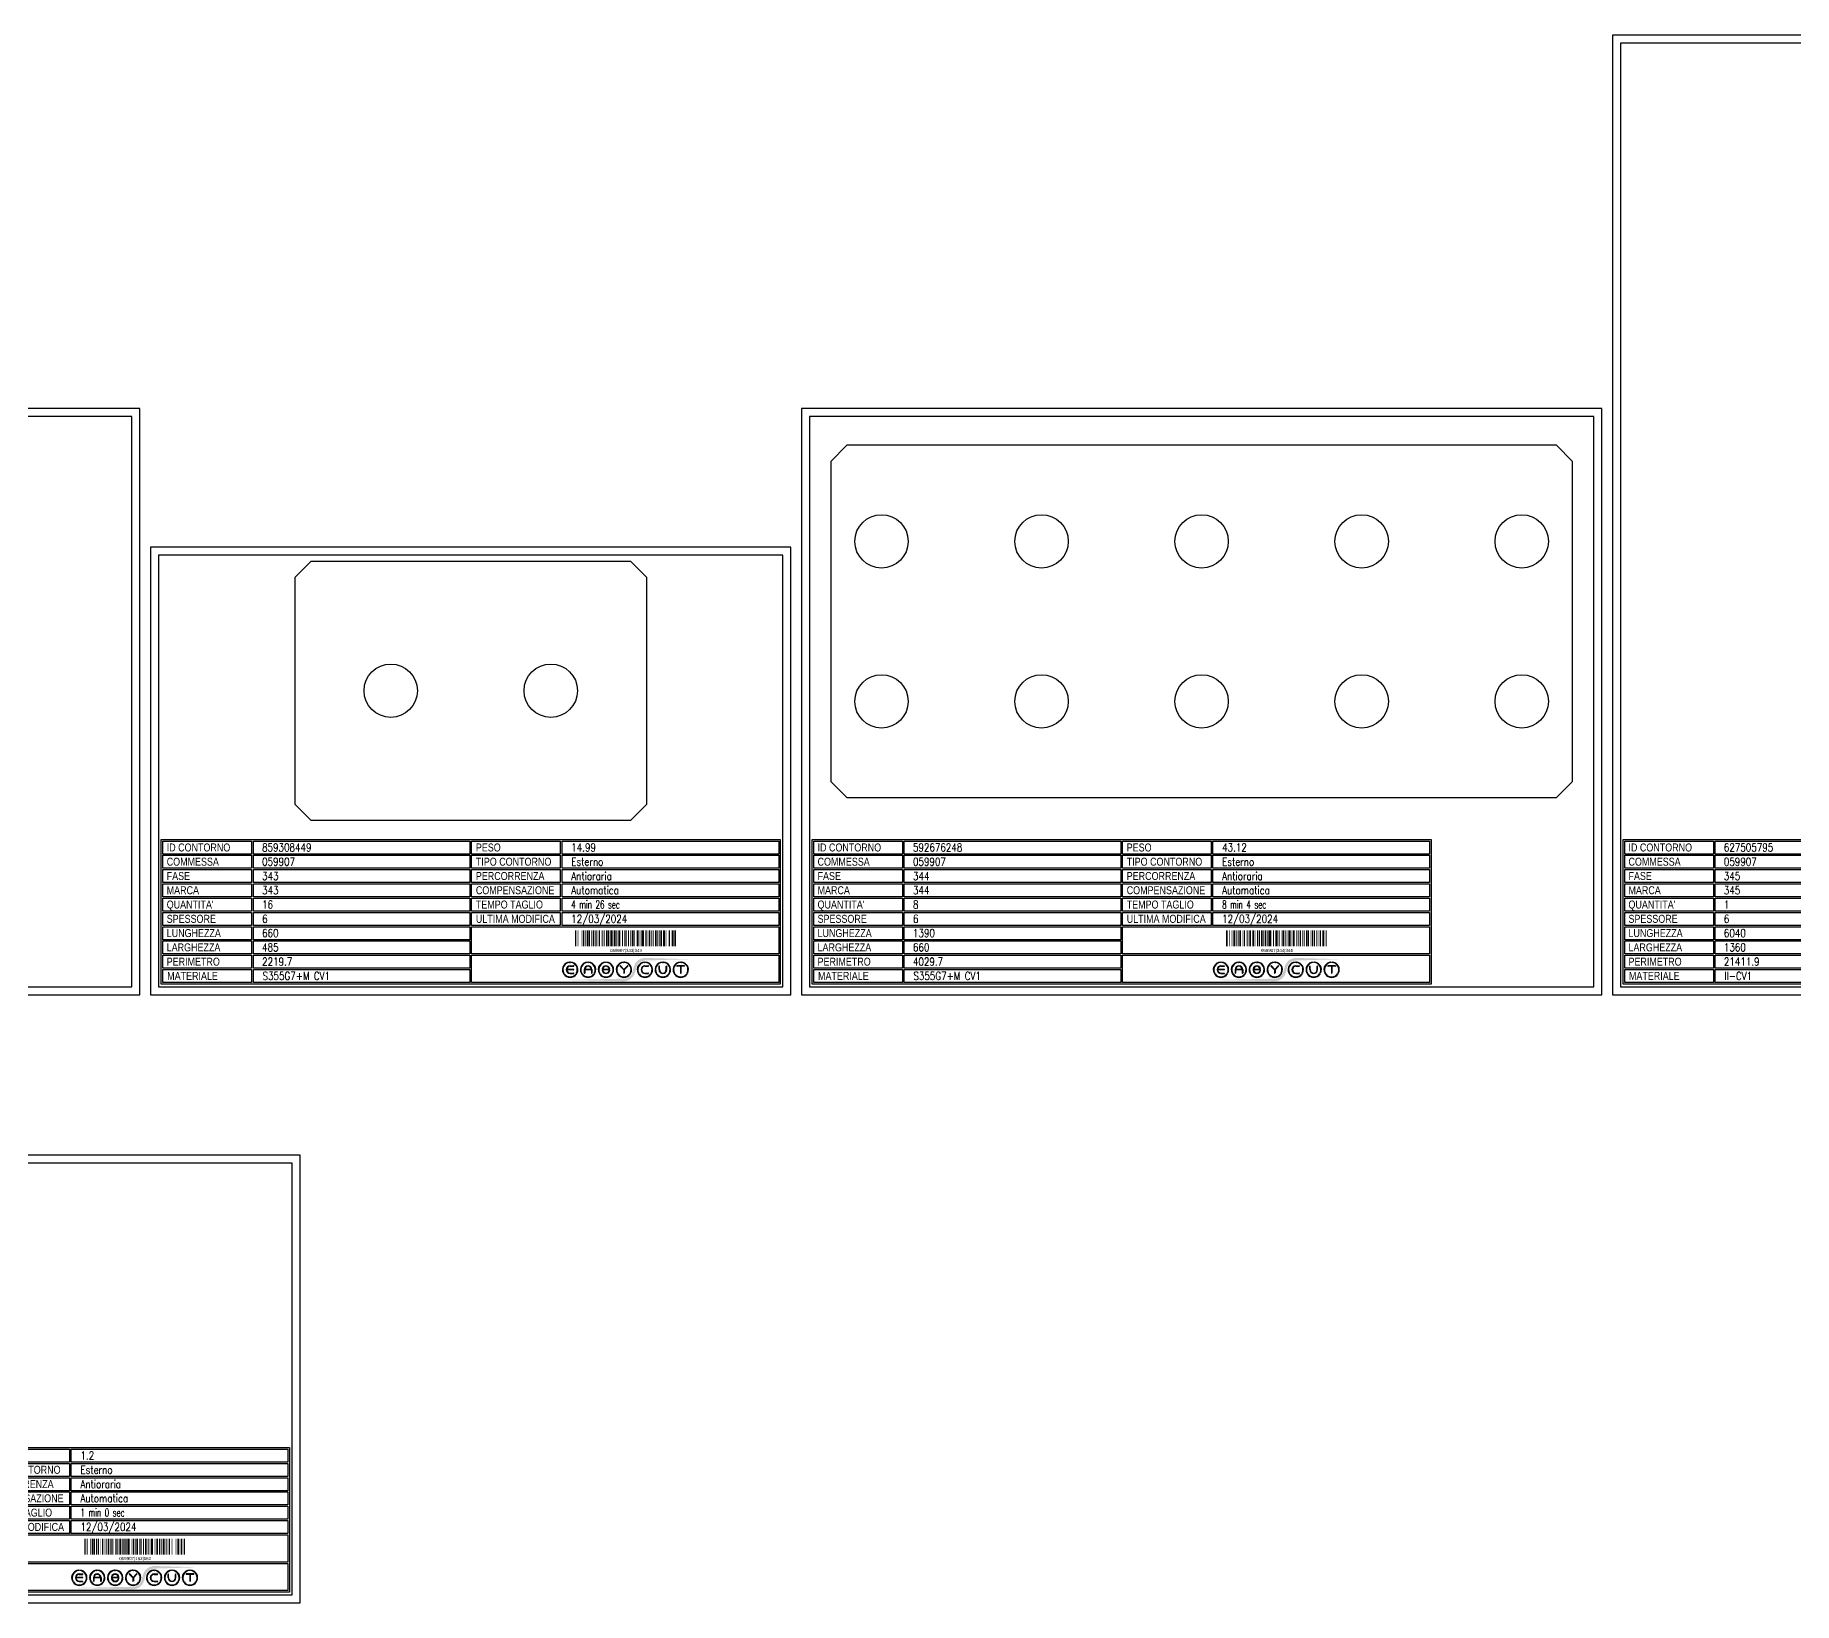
# Model space of a CAD drawing. Header units: millimetres. Extents: x 28039 to 145264, y 9873 to 40131.
# Drawn here: x 39722 to 43019, y 24993 to 27932 of the extents above; entities that cross this region are included whole.
import ezdxf
from ezdxf.enums import TextEntityAlignment as Align

# ---------------------------------------------------------------- set-up
doc = ezdxf.new("R2010")
doc.units = ezdxf.units.MM
doc.styles.add('EasyCutStyle', font='romans.shx', dxfattribs={"width": 0.8})
doc.styles.add('EasyCutStyle1', font='arial.ttf', dxfattribs={"width": 0.8})

# ---------------------------------------------------------------- blocks, each defined once
blk = doc.blocks.new('*U4')
at = {"color": 5}
blk.add_lwpolyline([(0, 0), (1200, 0), (1200, 839), (0, 839)], close=True, dxfattribs=at)
at = {"color": 7}
blk.add_lwpolyline([(15, 15), (1185, 15), (1185, 824), (15, 824)], close=True, dxfattribs=at)
at = {"color": 253}
blk.add_lwpolyline([(20, 291), (1180, 291), (1180, 20), (20, 20)], close=True, dxfattribs=at)
at = {"color": 2}
for points in [[(23, 288.1), (189.3, 288.1), (189.3, 263.7), (23, 263.7)], [(23, 288.1), (189.3, 288.1), (189.3, 263.7), (23, 263.7)], [(601.5, 288.1), (767.9, 288.1), (767.9, 263.7), (601.5, 263.7)], [(23, 261.4), (189.3, 261.4), (189.3, 237), (23, 237)], [(23, 234.6), (189.3, 234.6), (189.3, 210.2), (23, 210.2)], [(601.5, 261.4), (767.9, 261.4), (767.9, 237), (601.5, 237)], [(601.5, 234.6), (767.9, 234.6), (767.9, 210.2), (601.5, 210.2)], [(23, 207.9), (189.3, 207.9), (189.3, 183.4), (23, 183.4)], [(601.5, 207.9), (767.9, 207.9), (767.9, 183.4), (601.5, 183.4)], [(23, 181.1), (189.3, 181.1), (189.3, 156.7), (23, 156.7)], [(601.5, 181.1), (767.9, 181.1), (767.9, 156.7), (601.5, 156.7)], [(23, 154.3), (189.3, 154.3), (189.3, 129.9), (23, 129.9)], [(601.5, 154.3), (767.9, 154.3), (767.9, 129.9), (601.5, 129.9)], [(23, 127.6), (189.3, 127.6), (189.3, 103.1), (23, 103.1)], [(23, 100.8), (189.3, 100.8), (189.3, 76.4), (23, 76.4)], [(23, 74), (189.3, 74), (189.3, 49.6), (23, 49.6)], [(23, 47.3), (189.3, 47.3), (189.3, 22.9), (23, 22.9)]]:
    blk.add_lwpolyline(points, close=True, dxfattribs=at)
at = {"color": 1}
for points in [[(192.7, 288.1), (598.5, 288.1), (598.5, 263.7), (192.7, 263.7)], [(771.3, 288.1), (1177.2, 288.1), (1177.2, 263.7), (771.3, 263.7)], [(192.7, 261.4), (598.5, 261.4), (598.5, 237), (192.7, 237)], [(192.7, 234.6), (598.5, 234.6), (598.5, 210.2), (192.7, 210.2)], [(771.3, 261.4), (1177.2, 261.4), (1177.2, 237), (771.3, 237)], [(771.3, 234.6), (1177.2, 234.6), (1177.2, 210.2), (771.3, 210.2)], [(192.7, 207.9), (598.5, 207.9), (598.5, 183.4), (192.7, 183.4)], [(771.3, 207.9), (1177.2, 207.9), (1177.2, 183.4), (771.3, 183.4)], [(192.7, 181.1), (598.5, 181.1), (598.5, 156.7), (192.7, 156.7)], [(771.3, 181.1), (1177.2, 181.1), (1177.2, 156.7), (771.3, 156.7)], [(192.7, 154.3), (598.5, 154.3), (598.5, 129.9), (192.7, 129.9)], [(771.3, 154.3), (1177.2, 154.3), (1177.2, 129.9), (771.3, 129.9)], [(192.7, 127.6), (598.5, 127.6), (598.5, 103.1), (192.7, 103.1)], [(192.7, 100.8), (598.5, 100.8), (598.5, 76.4), (192.7, 76.4)], [(601.5, 127.6), (1177.2, 127.6), (1177.2, 76.4), (601.5, 76.4)], [(192.7, 74), (598.5, 74), (598.5, 49.6), (192.7, 49.6)], [(601.5, 74), (1177.2, 74), (1177.2, 22.9), (601.5, 22.9)], [(192.7, 47.3), (598.5, 47.3), (598.5, 22.9), (192.7, 22.9)]]:
    blk.add_lwpolyline(points, close=True, dxfattribs=at)
at = {"color": 161, "style": 'EasyCutStyle1', "width": 0.8}
for s, p in [('ID CONTORNO', (30.1, 268.6)), ('PESO', (609.6, 268.6)), ('COMMESSA', (30.1, 241.9)), ('TIPO CONTORNO', (609.6, 241.9)), ('FASE', (30.1, 215.1)), ('MARCA', (30.1, 188.4)), ('COMPENSAZIONE', (609.6, 188.4)), ('PERCORRENZA', (609.6, 215.1)), ("QUANTITA'", (30.1, 161.6)), ('TEMPO TAGLIO', (609.6, 161.6)), ('SPESSORE', (30.1, 134.8)), ('ULTIMA MODIFICA', (609.6, 134.8)), ('LUNGHEZZA', (30.1, 108.1)), ('LARGHEZZA', (30.1, 81.3)), ('PERIMETRO', (30.1, 54.5)), ('MATERIALE', (31, 27.8))]:
    blk.add_text(s, height=15, dxfattribs=at).set_placement(p)
at = {"style": 'EasyCutStyle'}
for tag, p, width in [('IDSHAPE', (208.9, 268.6), 0.8), ('WEIGTHSHAPE', (788.4, 268.6), 0.8), ('ORDERSHAPE', (208.9, 241.9), 0.8), ('TYPESHAPE', (788.4, 241.9), 0.8), ('PHASESHAPE', (208.9, 215.1), 0.8), ('MKSHAPE', (208.9, 188.4), 0.8), ('JOUSHAPE', (788.4, 215.1), 0.8), ('COMPSHAPE', (788.4, 188.4), 0.8), ('QTASHAPE', (208.9, 161.6), 0.8), ('TIMECUTSHAPE', (788.4, 161.6), 0.65), ('TKSHAPE', (208.9, 134.8), 0.8), ('LASTMODIFYSHAPE', (788.4, 134.8), 0.8), ('LENGTHSHAPE', (208.9, 108.1), 0.8), ('HEIGHTSHAPE', (208.9, 81.3), 0.8), ('PERIMETERSHAPE', (208.9, 54.5), 0.8), ('MATSHAPE', (209.8, 27.8), 0.8)]:
    blk.add_attdef(tag, p, '', height=15, dxfattribs=dict(at, width=width))
blk = doc.blocks.new('Logo')
h = blk.add_hatch(color=256)
h.set_gradient(color1=(255, 0, 0), color2=(255, 255, 0), tint=1)
h.paths.add_polyline_path([(20.5, 4.4, -0.339454), (37.1, 17.2), (118.6, 19.6), (37.1, 22, 0.339454), (15.8, 5.7), (13.2, -4.2, -0.339454), (-3.4, -16.9), (-118.2, -19.3), (-3.4, -21.7, 0.339454), (17.8, -5.4)])
for color, points in [(140, [(-115.9, -5.7, -1), (-116.7, -6.1, -0.520567), (-104.9, 14.3, -1), (-104.9, 13.5, 0.520567)]), (256, [(-97.3, 0.4), (-110, 0.4, -0.394366), (-103.7, 6.3), (-97.3, 6.3, 1), (-97.3, 7.2), (-103.7, 7.2, 1), (-103.7, -7.2), (-97.3, -7.2, 1), (-97.3, -6.3), (-103.7, -6.3, -0.394366), (-110, -0.4), (-97.3, -0.4, 1)]), (140, [(-91.4, -5.7, 1), (-90.6, -6.1, 0.520567), (-102.4, 14.3, 0.916853), (-102.6, 13.5, 0.043377), (-102.5, 13.5, -0.520567)]), (140, [(-82.3, -5.7, -1), (-83.1, -6.1, -0.520567), (-71.3, 14.3, -1), (-71.3, 13.5, 0.520567)]), (140, [(-57.8, -5.7, 1), (-57, -6.1, 0.520567), (-68.8, 14.3, 1), (-68.9, 13.5, -0.520567)]), (140, [(-48.7, -5.7, -1), (-49.5, -6.1, -0.520567), (-37.7, 14.3, -1), (-37.7, 13.5, 0.520567)]), (256, [(-31.2, -0.4, -0.486114), (-30.3, -1.5, -0.776377), (-42.6, -1.6, 1), (-43.4, -1.9, 0.776377), (-29.5, -1.7, 0.486114), (-31.2, 0.4), (-41.8, 0.4, -0.486114), (-42.6, 1.5, -0.776377), (-30.4, 1.6, 1), (-29.5, 1.9, 0.776377), (-43.5, 1.7, 0.486114), (-41.8, -0.4)]), (140, [(-24.2, -5.7, 1), (-23.4, -6.1, 0.520567), (-35.2, 14.3, 1), (-35.3, 13.5, -0.520567)]), (140, [(-15.1, -5.7, -1), (-15.9, -6.1, -0.520567), (-4.1, 14.3, -1), (-4.1, 13.5, 0.520567)]), (256, [(-9.3, 7.1, 1), (-10, 6.5), (-3.3, -0.2), (-3.3, -6.3, 1), (-2.4, -6.3), (-2.4, -0.2), (4.2, 6.5, 1), (3.6, 7.1), (-2.9, 0.6)]), (140, [(9.4, -5.7, 1), (10.2, -6.1, 0.520567), (-1.6, 14.3, 1), (-1.7, 13.5, -0.520567)]), (140, [(24.2, -5.7, -1), (23.4, -6.1, -0.520567), (35.2, 14.3, -1), (35.3, 13.5, 0.520567)]), (256, [(36.5, -7.2), (42.8, -7.2, 1), (42.8, -6.3), (36.5, -6.3, -1), (36.5, 6.3), (42.8, 6.3, 1), (42.8, 7.2), (36.5, 7.2, 1)]), (140, [(48.7, -5.7, 1), (49.5, -6.1, 0.520567), (37.7, 14.3, 1), (37.7, 13.5, -0.520567)]), (140, [(57.8, -5.7, -1), (57, -6.1, -0.520567), (68.8, 14.3, -1), (68.9, 13.5, 0.520567)]), (256, [(63.7, 0), (63.7, 6.3, 1), (62.9, 6.3), (62.9, 0, 1), (77.3, 0), (77.3, 6.3, 1), (76.4, 6.3), (76.4, 0, -1)]), (140, [(82.3, -5.7, 1), (83.1, -6.1, 0.520567), (71.3, 14.3, 1), (71.3, 13.5, -0.520567)]), (140, [(91.4, -5.7, -1), (90.6, -6.1, -0.520567), (102.4, 14.3, -1), (102.5, 13.5, 0.520567)]), (256, [(96.9, 7.2, 1), (96.9, 6.3), (103.2, 6.3), (103.2, -6.3, 1), (104.1, -6.3), (104.1, 6.3), (110.4, 6.3, 1), (110.4, 7.2)]), (140, [(115.9, -5.7, 1), (116.7, -6.1, 0.520567), (104.9, 14.3, 1), (104.9, 13.5, -0.520567)]), (140, [(-91.9, -8.3, 1), (-92.6, -7.8, -0.520567), (-114.8, -7.8, 1), (-115.5, -8.3, 0.520567)]), (140, [(-58.3, -8.3, 1), (-59, -7.8, -0.520567), (-81.2, -7.8, 1), (-81.9, -8.3, 0.520567)]), (140, [(-24.7, -8.3, 1), (-25.4, -7.8, -0.520567), (-47.6, -7.8, 1), (-48.3, -8.3, 0.520567)]), (140, [(8.9, -8.3, 1), (8.2, -7.8, -0.520567), (-14, -7.8, 1), (-14.7, -8.3, 0.520567)]), (140, [(48.3, -8.3, 1), (47.6, -7.8, -0.520567), (25.4, -7.8, 1), (24.7, -8.3, 0.520567)]), (140, [(81.9, -8.3, 1), (81.2, -7.8, -0.520567), (59, -7.8, 1), (58.3, -8.3, 0.520567)]), (140, [(115.5, -8.3, 1), (114.8, -7.8, -0.520567), (92.6, -7.8, 1), (91.9, -8.3, 0.520567)])]:
    blk.add_hatch(color=color).paths.add_polyline_path(points)
h = blk.add_hatch(color=256)
h.paths.add_polyline_path([(-63.7, -0.4), (-63.7, -6.3, 1), (-62.9, -6.3), (-62.9, 0, 1), (-77.3, 0), (-77.3, -6.3, 1), (-76.4, -6.3), (-76.4, -0.4)])
h.paths.add_polyline_path([(-76.4, 0.4, -0.933992), (-63.8, 0.4)], flags=16)
for p, q in [((-97.3, 0.4), (-110, 0.4)), ((-103.7, 7.2), (-97.3, 7.2)), ((-103.7, 6.3), (-97.3, 6.3)), ((-77.3, 0), (-77.3, -6.3)), ((-63.8, 0.4), (-76.4, 0.4)), ((-62.9, 0), (-62.9, -6.3)), ((-31.2, 0.4), (-41.8, 0.4)), ((-3.3, -0.2), (-10, 6.5)), ((-2.9, 0.6), (-9.3, 7.1)), ((-2.9, 0.6), (3.6, 7.1)), ((-2.4, -0.2), (4.2, 6.5)), ((36.5, 7.2), (42.8, 7.2)), ((36.5, 6.3), (42.8, 6.3)), ((62.9, 0), (62.9, 6.3)), ((63.7, 0), (63.7, 6.3)), ((76.4, 0), (76.4, 6.3)), ((77.3, 0), (77.3, 6.3)), ((110.4, 7.2), (96.9, 7.2)), ((103.2, 6.3), (96.9, 6.3)), ((103.2, 6.3), (103.2, -6.3)), ((104.1, 6.3), (104.1, -6.3)), ((110.4, 6.3), (104.1, 6.3)), ((-97.3, -0.4), (-110, -0.4)), ((-103.7, -6.3), (-97.3, -6.3)), ((-103.7, -7.2), (-97.3, -7.2)), ((-76.4, -0.4), (-76.4, -6.3)), ((-63.7, -0.4), (-76.4, -0.4)), ((-63.7, -0.4), (-63.7, -6.3)), ((-31.2, -0.4), (-41.8, -0.4)), ((-3.3, -0.2), (-3.3, -6.3)), ((-2.4, -0.2), (-2.4, -6.3)), ((36.5, -6.3), (42.8, -6.3)), ((36.5, -7.2), (42.8, -7.2))]:
    blk.add_line(p, q)
at = {"color": 140}
for centre, radius, start, end in [((-103.7, 0), 14.4, 95, 205), ((-103.7, 0), 13.5, 95, 205), ((-104.9, 13.9), 0.432, 275, 95), ((-102.5, 13.9), 0.432, 85, 265), ((-103.7, 0), 13.5, 335, 85), ((-103.7, 0), 14.4, 335, 85), ((-70.1, 0), 14.4, 95, 205), ((-70.1, 0), 13.5, 95, 205), ((-71.3, 13.9), 0.432, 275, 95), ((-68.9, 13.9), 0.432, 85, 265), ((-70.1, 0), 13.5, 335, 85), ((-70.1, 0), 14.4, 335, 85), ((-36.5, 0), 14.4, 95, 205), ((-36.5, 0), 13.5, 95, 205), ((-37.7, 13.9), 0.432, 275, 95), ((-35.3, 13.9), 0.432, 85, 265), ((-36.5, 0), 13.5, 335, 85), ((-36.5, 0), 14.4, 335, 85), ((-2.9, 0), 14.4, 95, 205), ((-2.9, 0), 13.5, 95, 205), ((-4.1, 13.9), 0.432, 275, 95), ((-1.7, 13.9), 0.432, 85, 265), ((-2.9, 0), 13.5, 335, 85), ((-2.9, 0), 14.4, 335, 85), ((36.5, 0), 14.4, 95, 205), ((36.5, 0), 13.5, 95, 205), ((35.3, 13.9), 0.432, 275, 95), ((37.7, 13.9), 0.432, 85, 265), ((36.5, 0), 14.4, 335, 85), ((36.5, 0), 13.5, 335, 85), ((70.1, 0), 14.4, 95, 205), ((70.1, 0), 13.5, 95, 205), ((68.9, 13.9), 0.432, 275, 95), ((71.3, 13.9), 0.432, 85, 265), ((70.1, 0), 14.4, 335, 85), ((70.1, 0), 13.5, 335, 85), ((103.7, 0), 14.4, 95, 205), ((103.7, 0), 13.5, 95, 205), ((102.5, 13.9), 0.432, 275, 95), ((104.9, 13.9), 0.432, 85, 265), ((103.7, 0), 14.4, 335, 85), ((103.7, 0), 13.5, 335, 85), ((-116.3, -5.9), 0.432, 205, 25), ((-115.1, -8), 0.432, 35, 215), ((-103.7, 0), 14.4, 215, 325), ((-103.7, 0), 13.5, 215, 325), ((-92.2, -8), 0.432, 325, 145), ((-91, -5.9), 0.432, 155, 335), ((-82.7, -5.9), 0.432, 205, 25), ((-81.5, -8), 0.432, 35, 215), ((-70.1, 0), 14.4, 215, 325), ((-70.1, 0), 13.5, 215, 325), ((-58.6, -8), 0.432, 325, 145), ((-57.4, -5.9), 0.432, 155, 335), ((-49.1, -5.9), 0.432, 205, 25), ((-47.9, -8), 0.432, 35, 215), ((-36.5, 0), 14.4, 215, 325), ((-36.5, 0), 13.5, 215, 325), ((-25, -8), 0.432, 325, 145), ((-23.8, -5.9), 0.432, 155, 335), ((-15.5, -5.9), 0.432, 205, 25), ((-14.3, -8), 0.432, 35, 215), ((-2.9, 0), 14.4, 215, 325), ((-2.9, 0), 13.5, 215, 325), ((8.6, -8), 0.432, 325, 145), ((9.8, -5.9), 0.432, 155, 335), ((23.8, -5.9), 0.432, 205, 25), ((25, -8), 0.432, 35, 215), ((36.5, 0), 14.4, 215, 325), ((36.5, 0), 13.5, 215, 325), ((47.9, -8), 0.432, 325, 145), ((49.1, -5.9), 0.432, 155, 335), ((57.4, -5.9), 0.432, 205, 25), ((58.6, -8), 0.432, 35, 215), ((70.1, 0), 14.4, 215, 325), ((70.1, 0), 13.5, 215, 325), ((81.5, -8), 0.432, 325, 145), ((82.7, -5.9), 0.432, 155, 335), ((91, -5.9), 0.432, 205, 25), ((92.2, -8), 0.432, 35, 215), ((103.7, 0), 14.4, 215, 325), ((103.7, 0), 13.5, 215, 325), ((115.1, -8), 0.432, 325, 145), ((116.3, -5.9), 0.432, 155, 335)]:
    blk.add_arc(centre, radius, start, end, dxfattribs=at)
for centre, radius, start, end in [((-103.7, 0), 7.2, 90, 270), ((-103.7, 0), 6.34, 90, 176.0904), ((-97.3, 6.8), 0.432, 270, 90), ((-97.3, 0), 0.432, 270, 90), ((-70.1, 0), 7.2, 0, 180), ((-70.1, 0), 6.34, 3.9096, 176.0904), ((-36.5, 0), 7.2, 15, 166.2998), ((-41.8, 1.3), 1.73, 166.2998, 270), ((-41.8, 1.3), 0.864, 166.2998, 270), ((-36.5, 0), 6.34, 15, 166.2998), ((-31.2, -1.3), 1.73, 346.2998, 90), ((-29.9, 1.8), 0.432, 195, 15), ((-9.6, 6.8), 0.432, 45, 225), ((3.9, 6.8), 0.432, 315, 135), ((36.5, 0), 7.2, 90, 270), ((36.5, 0), 6.34, 90, 270), ((42.8, 6.8), 0.432, 270, 90), ((63.3, 6.3), 0.432, 0, 180), ((70.1, 0), 7.2, 180, 0), ((70.1, 0), 6.34, 180, 0), ((76.8, 6.3), 0.432, 0, 180), ((96.9, 6.8), 0.432, 90, 270), ((110.4, 6.8), 0.432, 270, 90), ((-103.7, 0), 6.34, 183.9096, 270), ((-97.3, -6.8), 0.432, 270, 90), ((-76.8, -6.3), 0.432, 180, 0), ((-63.3, -6.3), 0.432, 180, 0), ((-43, -1.8), 0.432, 15, 195), ((-36.5, 0), 7.2, 195, 346.2998), ((-36.5, 0), 6.34, 195, 346.2998), ((-31.2, -1.3), 0.864, 346.2998, 90), ((-2.9, -6.3), 0.432, 180, 0), ((42.8, -6.8), 0.432, 270, 90), ((103.7, -6.3), 0.432, 180, 0)]:
    blk.add_arc(centre, radius, start, end)
blk = doc.blocks.new('BARCODE128_350616168', base_point=(39908.8, 25073.4))
at = {"linetype": 'Continuous'}
for points, const_width in [([(39909.8, 25073.4), (39909.8, 25103.4)], 2), ([(39912.3, 25073.4), (39912.3, 25103.4)], 1), ([(39915.3, 25073.4), (39915.3, 25103.4)], 1), ([(39920.3, 25073.4), (39920.3, 25103.4)], 1), ([(39924.3, 25073.4), (39924.3, 25103.4)], 3), ([(39927.8, 25073.4), (39927.8, 25103.4)], 2), ([(39931.8, 25073.4), (39931.8, 25103.4)], 2), ([(39935.3, 25073.4), (39935.3, 25103.4)], 3), ([(39939.3, 25073.4), (39939.3, 25103.4)], 1), ([(39943.3, 25073.4), (39943.3, 25103.4)], 3), ([(39947.3, 25073.4), (39947.3, 25103.4)], 1), ([(39949.8, 25073.4), (39949.8, 25103.4)], 2), ([(39954.3, 25073.4), (39954.3, 25103.4)], 3), ([(39958.3, 25073.4), (39958.3, 25103.4)], 1), ([(39960.8, 25073.4), (39960.8, 25103.4)], 2), ([(39964.3, 25073.4), (39964.3, 25103.4)], 1), ([(39968.3, 25073.4), (39968.3, 25103.4)], 3), ([(39971.8, 25073.4), (39971.8, 25103.4)], 2), ([(39976.3, 25073.4), (39976.3, 25103.4)], 3), ([(39979.8, 25073.4), (39979.8, 25103.4)], 2), ([(39983.3, 25073.4), (39983.3, 25103.4)], 3), ([(39986.3, 25073.4), (39986.3, 25103.4)], 1), ([(39988.3, 25073.4), (39988.3, 25103.4)], 1), ([(39991.8, 25073.4), (39991.8, 25103.4)], 4), ([(39997.3, 25073.4), (39997.3, 25103.4)], 1), ([(40001.3, 25073.4), (40001.3, 25103.4)], 3), ([(40005.8, 25073.4), (40005.8, 25103.4)], 2), ([(40008.8, 25073.4), (40008.8, 25103.4)], 2), ([(40013.3, 25073.4), (40013.3, 25103.4)], 3), ([(40016.3, 25073.4), (40016.3, 25103.4)], 1), ([(40019.8, 25073.4), (40019.8, 25103.4)], 2), ([(40024.3, 25073.4), (40024.3, 25103.4)], 3), ([(40028.3, 25073.4), (40028.3, 25103.4)], 1), ([(40030.3, 25073.4), (40030.3, 25103.4)], 1), ([(40032.3, 25073.4), (40032.3, 25103.4)], 1), ([(40035.8, 25073.4), (40035.8, 25103.4)], 4), ([(40041.3, 25073.4), (40041.3, 25103.4)], 1), ([(40045.3, 25073.4), (40045.3, 25103.4)], 3), ([(40049.8, 25073.4), (40049.8, 25103.4)], 2), ([(40052.8, 25073.4), (40052.8, 25103.4)], 2), ([(40057.3, 25073.4), (40057.3, 25103.4)], 3), ([(40060.3, 25073.4), (40060.3, 25103.4)], 1), ([(40063.8, 25073.4), (40063.8, 25103.4)], 2), ([(40068.3, 25073.4), (40068.3, 25103.4)], 3), ([(40072.3, 25073.4), (40072.3, 25103.4)], 1), ([(40074.3, 25073.4), (40074.3, 25103.4)], 1), ([(40079.3, 25073.4), (40079.3, 25103.4)], 1), ([(40082.8, 25073.4), (40082.8, 25103.4)], 2), ([(40085.8, 25073.4), (40085.8, 25103.4)], 2), ([(40091.3, 25073.4), (40091.3, 25103.4)], 3), ([(40094.3, 25073.4), (40094.3, 25103.4)], 1), ([(40096.8, 25073.4), (40096.8, 25103.4)], 2)]:
    blk.add_lwpolyline(points, dxfattribs=dict(at, const_width=const_width))
blk.add_text('059907|162|162', height=6).set_placement((40004.3, 25062.9), align=Align.CENTER)
blk = doc.blocks.new('*U458')
at = {"color": 5}
blk.add_lwpolyline([(0, 0), (7000, 0), (7000, 1099), (0, 1099)], close=True, dxfattribs=at)
at = {"color": 7}
blk.add_lwpolyline([(15, 15), (6985, 15), (6985, 1084), (15, 1084)], close=True, dxfattribs=at)
at = {"style": 'EasyCutStyle'}
for tag, p, width in [('IDSHAPE', (208.9, 268.6), 0.8), ('WEIGTHSHAPE', (788.4, 268.6), 0.8), ('ORDERSHAPE', (208.9, 241.9), 0.8), ('TYPESHAPE', (788.4, 241.9), 0.8), ('PHASESHAPE', (208.9, 215.1), 0.8), ('MKSHAPE', (208.9, 188.4), 0.8), ('JOUSHAPE', (788.4, 215.1), 0.8), ('COMPSHAPE', (788.4, 188.4), 0.8), ('QTASHAPE', (208.9, 161.6), 0.8), ('TIMECUTSHAPE', (788.4, 161.6), 0.65), ('TKSHAPE', (208.9, 134.8), 0.8), ('LASTMODIFYSHAPE', (788.4, 134.8), 0.8), ('LENGTHSHAPE', (208.9, 108.1), 0.8), ('HEIGHTSHAPE', (208.9, 81.3), 0.8), ('PERIMETERSHAPE', (208.9, 54.5), 0.8), ('MATSHAPE', (209.8, 27.8), 0.8)]:
    blk.add_attdef(tag, p, '', height=15, dxfattribs=dict(at, width=width))
blk = doc.blocks.new('BARCODE128_859308449', base_point=(40828.8, 26213.4))
at = {"linetype": 'Continuous'}
for points, const_width in [([(40829.8, 26213.4), (40829.8, 26243.4)], 2), ([(40832.3, 26213.4), (40832.3, 26243.4)], 1), ([(40835.3, 26213.4), (40835.3, 26243.4)], 1), ([(40840.3, 26213.4), (40840.3, 26243.4)], 1), ([(40844.3, 26213.4), (40844.3, 26243.4)], 3), ([(40847.8, 26213.4), (40847.8, 26243.4)], 2), ([(40851.8, 26213.4), (40851.8, 26243.4)], 2), ([(40855.3, 26213.4), (40855.3, 26243.4)], 3), ([(40859.3, 26213.4), (40859.3, 26243.4)], 1), ([(40863.3, 26213.4), (40863.3, 26243.4)], 3), ([(40867.3, 26213.4), (40867.3, 26243.4)], 1), ([(40869.8, 26213.4), (40869.8, 26243.4)], 2), ([(40874.3, 26213.4), (40874.3, 26243.4)], 3), ([(40878.3, 26213.4), (40878.3, 26243.4)], 1), ([(40880.8, 26213.4), (40880.8, 26243.4)], 2), ([(40884.3, 26213.4), (40884.3, 26243.4)], 1), ([(40888.3, 26213.4), (40888.3, 26243.4)], 3), ([(40891.8, 26213.4), (40891.8, 26243.4)], 2), ([(40896.3, 26213.4), (40896.3, 26243.4)], 3), ([(40899.8, 26213.4), (40899.8, 26243.4)], 2), ([(40903.3, 26213.4), (40903.3, 26243.4)], 3), ([(40906.3, 26213.4), (40906.3, 26243.4)], 1), ([(40908.3, 26213.4), (40908.3, 26243.4)], 1), ([(40911.8, 26213.4), (40911.8, 26243.4)], 4), ([(40917.8, 26213.4), (40917.8, 26243.4)], 2), ([(40921.3, 26213.4), (40921.3, 26243.4)], 1), ([(40924.3, 26213.4), (40924.3, 26243.4)], 3), ([(40928.8, 26213.4), (40928.8, 26243.4)], 2), ([(40932.3, 26213.4), (40932.3, 26243.4)], 1), ([(40936.3, 26213.4), (40936.3, 26243.4)], 3), ([(40939.8, 26213.4), (40939.8, 26243.4)], 2), ([(40943.3, 26213.4), (40943.3, 26243.4)], 1), ([(40946.3, 26213.4), (40946.3, 26243.4)], 3), ([(40950.3, 26213.4), (40950.3, 26243.4)], 1), ([(40952.3, 26213.4), (40952.3, 26243.4)], 1), ([(40955.8, 26213.4), (40955.8, 26243.4)], 4), ([(40961.8, 26213.4), (40961.8, 26243.4)], 2), ([(40965.3, 26213.4), (40965.3, 26243.4)], 1), ([(40968.3, 26213.4), (40968.3, 26243.4)], 3), ([(40972.8, 26213.4), (40972.8, 26243.4)], 2), ([(40976.3, 26213.4), (40976.3, 26243.4)], 1), ([(40980.3, 26213.4), (40980.3, 26243.4)], 3), ([(40983.8, 26213.4), (40983.8, 26243.4)], 2), ([(40987.3, 26213.4), (40987.3, 26243.4)], 1), ([(40990.3, 26213.4), (40990.3, 26243.4)], 3), ([(40995.8, 26213.4), (40995.8, 26243.4)], 4), ([(41000.3, 26213.4), (41000.3, 26243.4)], 1), ([(41003.3, 26213.4), (41003.3, 26243.4)], 1), ([(41005.8, 26213.4), (41005.8, 26243.4)], 2), ([(41011.3, 26213.4), (41011.3, 26243.4)], 3), ([(41014.3, 26213.4), (41014.3, 26243.4)], 1), ([(41016.8, 26213.4), (41016.8, 26243.4)], 2)]:
    blk.add_lwpolyline(points, dxfattribs=dict(at, const_width=const_width))
blk.add_text('059907|343|343', height=6).set_placement((40924.3, 26202.9), align=Align.CENTER)
blk = doc.blocks.new('*U85')
at = {"color": 5}
blk.add_lwpolyline([(0, 0), (1500, 0), (1500, 1099), (0, 1099)], close=True, dxfattribs=at)
at = {"color": 7}
blk.add_lwpolyline([(15, 15), (1485, 15), (1485, 1084), (15, 1084)], close=True, dxfattribs=at)
at = {"color": 253}
blk.add_lwpolyline([(20, 291), (1180, 291), (1180, 20), (20, 20)], close=True, dxfattribs=at)
at = {"color": 2}
for points in [[(23, 288.1), (189.3, 288.1), (189.3, 263.7), (23, 263.7)], [(23, 288.1), (189.3, 288.1), (189.3, 263.7), (23, 263.7)], [(601.5, 288.1), (767.9, 288.1), (767.9, 263.7), (601.5, 263.7)], [(23, 261.4), (189.3, 261.4), (189.3, 237), (23, 237)], [(23, 234.6), (189.3, 234.6), (189.3, 210.2), (23, 210.2)], [(601.5, 261.4), (767.9, 261.4), (767.9, 237), (601.5, 237)], [(601.5, 234.6), (767.9, 234.6), (767.9, 210.2), (601.5, 210.2)], [(23, 207.9), (189.3, 207.9), (189.3, 183.4), (23, 183.4)], [(601.5, 207.9), (767.9, 207.9), (767.9, 183.4), (601.5, 183.4)], [(23, 181.1), (189.3, 181.1), (189.3, 156.7), (23, 156.7)], [(601.5, 181.1), (767.9, 181.1), (767.9, 156.7), (601.5, 156.7)], [(23, 154.3), (189.3, 154.3), (189.3, 129.9), (23, 129.9)], [(601.5, 154.3), (767.9, 154.3), (767.9, 129.9), (601.5, 129.9)], [(23, 127.6), (189.3, 127.6), (189.3, 103.1), (23, 103.1)], [(23, 100.8), (189.3, 100.8), (189.3, 76.4), (23, 76.4)], [(23, 74), (189.3, 74), (189.3, 49.6), (23, 49.6)], [(23, 47.3), (189.3, 47.3), (189.3, 22.9), (23, 22.9)]]:
    blk.add_lwpolyline(points, close=True, dxfattribs=at)
at = {"color": 1}
for points in [[(192.7, 288.1), (598.5, 288.1), (598.5, 263.7), (192.7, 263.7)], [(771.3, 288.1), (1177.2, 288.1), (1177.2, 263.7), (771.3, 263.7)], [(192.7, 261.4), (598.5, 261.4), (598.5, 237), (192.7, 237)], [(192.7, 234.6), (598.5, 234.6), (598.5, 210.2), (192.7, 210.2)], [(771.3, 261.4), (1177.2, 261.4), (1177.2, 237), (771.3, 237)], [(771.3, 234.6), (1177.2, 234.6), (1177.2, 210.2), (771.3, 210.2)], [(192.7, 207.9), (598.5, 207.9), (598.5, 183.4), (192.7, 183.4)], [(771.3, 207.9), (1177.2, 207.9), (1177.2, 183.4), (771.3, 183.4)], [(192.7, 181.1), (598.5, 181.1), (598.5, 156.7), (192.7, 156.7)], [(771.3, 181.1), (1177.2, 181.1), (1177.2, 156.7), (771.3, 156.7)], [(192.7, 154.3), (598.5, 154.3), (598.5, 129.9), (192.7, 129.9)], [(771.3, 154.3), (1177.2, 154.3), (1177.2, 129.9), (771.3, 129.9)], [(192.7, 127.6), (598.5, 127.6), (598.5, 103.1), (192.7, 103.1)], [(192.7, 100.8), (598.5, 100.8), (598.5, 76.4), (192.7, 76.4)], [(601.5, 127.6), (1177.2, 127.6), (1177.2, 76.4), (601.5, 76.4)], [(192.7, 74), (598.5, 74), (598.5, 49.6), (192.7, 49.6)], [(601.5, 74), (1177.2, 74), (1177.2, 22.9), (601.5, 22.9)], [(192.7, 47.3), (598.5, 47.3), (598.5, 22.9), (192.7, 22.9)]]:
    blk.add_lwpolyline(points, close=True, dxfattribs=at)
at = {"color": 161, "style": 'EasyCutStyle1', "width": 0.8}
for s, p in [('ID CONTORNO', (30.1, 268.6)), ('PESO', (609.6, 268.6)), ('COMMESSA', (30.1, 241.9)), ('TIPO CONTORNO', (609.6, 241.9)), ('FASE', (30.1, 215.1)), ('MARCA', (30.1, 188.4)), ('COMPENSAZIONE', (609.6, 188.4)), ('PERCORRENZA', (609.6, 215.1)), ("QUANTITA'", (30.1, 161.6)), ('TEMPO TAGLIO', (609.6, 161.6)), ('SPESSORE', (30.1, 134.8)), ('ULTIMA MODIFICA', (609.6, 134.8)), ('LUNGHEZZA', (30.1, 108.1)), ('LARGHEZZA', (30.1, 81.3)), ('PERIMETRO', (30.1, 54.5)), ('MATERIALE', (31, 27.8))]:
    blk.add_text(s, height=15, dxfattribs=at).set_placement(p)
at = {"style": 'EasyCutStyle'}
for tag, p, width in [('IDSHAPE', (208.9, 268.6), 0.8), ('WEIGTHSHAPE', (788.4, 268.6), 0.8), ('ORDERSHAPE', (208.9, 241.9), 0.8), ('TYPESHAPE', (788.4, 241.9), 0.8), ('PHASESHAPE', (208.9, 215.1), 0.8), ('MKSHAPE', (208.9, 188.4), 0.8), ('JOUSHAPE', (788.4, 215.1), 0.8), ('COMPSHAPE', (788.4, 188.4), 0.8), ('QTASHAPE', (208.9, 161.6), 0.8), ('TIMECUTSHAPE', (788.4, 161.6), 0.65), ('TKSHAPE', (208.9, 134.8), 0.8), ('LASTMODIFYSHAPE', (788.4, 134.8), 0.8), ('LENGTHSHAPE', (208.9, 108.1), 0.8), ('HEIGHTSHAPE', (208.9, 81.3), 0.8), ('PERIMETERSHAPE', (208.9, 54.5), 0.8), ('MATSHAPE', (209.8, 27.8), 0.8)]:
    blk.add_attdef(tag, p, '', height=15, dxfattribs=dict(at, width=width))
blk = doc.blocks.new('BARCODE128_592676248', base_point=(42048.8, 26213.4))
at = {"linetype": 'Continuous'}
for points, const_width in [([(42049.8, 26213.4), (42049.8, 26243.4)], 2), ([(42052.3, 26213.4), (42052.3, 26243.4)], 1), ([(42055.3, 26213.4), (42055.3, 26243.4)], 1), ([(42060.3, 26213.4), (42060.3, 26243.4)], 1), ([(42064.3, 26213.4), (42064.3, 26243.4)], 3), ([(42067.8, 26213.4), (42067.8, 26243.4)], 2), ([(42071.8, 26213.4), (42071.8, 26243.4)], 2), ([(42075.3, 26213.4), (42075.3, 26243.4)], 3), ([(42079.3, 26213.4), (42079.3, 26243.4)], 1), ([(42083.3, 26213.4), (42083.3, 26243.4)], 3), ([(42087.3, 26213.4), (42087.3, 26243.4)], 1), ([(42089.8, 26213.4), (42089.8, 26243.4)], 2), ([(42094.3, 26213.4), (42094.3, 26243.4)], 3), ([(42098.3, 26213.4), (42098.3, 26243.4)], 1), ([(42100.8, 26213.4), (42100.8, 26243.4)], 2), ([(42104.3, 26213.4), (42104.3, 26243.4)], 1), ([(42108.3, 26213.4), (42108.3, 26243.4)], 3), ([(42111.8, 26213.4), (42111.8, 26243.4)], 2), ([(42116.3, 26213.4), (42116.3, 26243.4)], 3), ([(42119.8, 26213.4), (42119.8, 26243.4)], 2), ([(42123.3, 26213.4), (42123.3, 26243.4)], 3), ([(42126.3, 26213.4), (42126.3, 26243.4)], 1), ([(42128.3, 26213.4), (42128.3, 26243.4)], 1), ([(42131.8, 26213.4), (42131.8, 26243.4)], 4), ([(42137.8, 26213.4), (42137.8, 26243.4)], 2), ([(42141.3, 26213.4), (42141.3, 26243.4)], 1), ([(42144.3, 26213.4), (42144.3, 26243.4)], 3), ([(42148.8, 26213.4), (42148.8, 26243.4)], 2), ([(42152.3, 26213.4), (42152.3, 26243.4)], 1), ([(42156.3, 26213.4), (42156.3, 26243.4)], 3), ([(42159.8, 26213.4), (42159.8, 26243.4)], 2), ([(42163.3, 26213.4), (42163.3, 26243.4)], 1), ([(42167.3, 26213.4), (42167.3, 26243.4)], 3), ([(42170.3, 26213.4), (42170.3, 26243.4)], 1), ([(42172.3, 26213.4), (42172.3, 26243.4)], 1), ([(42175.8, 26213.4), (42175.8, 26243.4)], 4), ([(42181.8, 26213.4), (42181.8, 26243.4)], 2), ([(42185.3, 26213.4), (42185.3, 26243.4)], 1), ([(42188.3, 26213.4), (42188.3, 26243.4)], 3), ([(42192.8, 26213.4), (42192.8, 26243.4)], 2), ([(42196.3, 26213.4), (42196.3, 26243.4)], 1), ([(42200.3, 26213.4), (42200.3, 26243.4)], 3), ([(42203.8, 26213.4), (42203.8, 26243.4)], 2), ([(42207.3, 26213.4), (42207.3, 26243.4)], 1), ([(42211.3, 26213.4), (42211.3, 26243.4)], 3), ([(42214.8, 26213.4), (42214.8, 26243.4)], 2), ([(42218.3, 26213.4), (42218.3, 26243.4)], 1), ([(42221.3, 26213.4), (42221.3, 26243.4)], 1), ([(42225.8, 26213.4), (42225.8, 26243.4)], 2), ([(42231.3, 26213.4), (42231.3, 26243.4)], 3), ([(42234.3, 26213.4), (42234.3, 26243.4)], 1), ([(42236.8, 26213.4), (42236.8, 26243.4)], 2)]:
    blk.add_lwpolyline(points, dxfattribs=dict(at, const_width=const_width))
blk.add_text('059907|344|344', height=6).set_placement((42144.3, 26202.9), align=Align.CENTER)
blk = doc.blocks.new('*U471')
at = {"color": 5}
blk.add_lwpolyline([(0, 0), (7000, 0), (7000, 1799), (0, 1799)], close=True, dxfattribs=at)
at = {"color": 7}
blk.add_lwpolyline([(15, 15), (6985, 15), (6985, 1784), (15, 1784)], close=True, dxfattribs=at)
at = {"color": 253}
blk.add_lwpolyline([(20, 291), (1180, 291), (1180, 20), (20, 20)], close=True, dxfattribs=at)
at = {"color": 2}
for points in [[(23, 288.1), (189.3, 288.1), (189.3, 263.7), (23, 263.7)], [(23, 288.1), (189.3, 288.1), (189.3, 263.7), (23, 263.7)], [(23, 261.4), (189.3, 261.4), (189.3, 237), (23, 237)], [(23, 234.6), (189.3, 234.6), (189.3, 210.2), (23, 210.2)], [(23, 207.9), (189.3, 207.9), (189.3, 183.4), (23, 183.4)], [(23, 181.1), (189.3, 181.1), (189.3, 156.7), (23, 156.7)], [(23, 154.3), (189.3, 154.3), (189.3, 129.9), (23, 129.9)], [(23, 127.6), (189.3, 127.6), (189.3, 103.1), (23, 103.1)], [(23, 100.8), (189.3, 100.8), (189.3, 76.4), (23, 76.4)], [(23, 74), (189.3, 74), (189.3, 49.6), (23, 49.6)], [(23, 47.3), (189.3, 47.3), (189.3, 22.9), (23, 22.9)]]:
    blk.add_lwpolyline(points, close=True, dxfattribs=at)
at = {"color": 1}
for points in [[(192.7, 288.1), (598.5, 288.1), (598.5, 263.7), (192.7, 263.7)], [(192.7, 261.4), (598.5, 261.4), (598.5, 237), (192.7, 237)], [(192.7, 234.6), (598.5, 234.6), (598.5, 210.2), (192.7, 210.2)], [(192.7, 207.9), (598.5, 207.9), (598.5, 183.4), (192.7, 183.4)], [(192.7, 181.1), (598.5, 181.1), (598.5, 156.7), (192.7, 156.7)], [(192.7, 154.3), (598.5, 154.3), (598.5, 129.9), (192.7, 129.9)], [(192.7, 127.6), (598.5, 127.6), (598.5, 103.1), (192.7, 103.1)], [(192.7, 100.8), (598.5, 100.8), (598.5, 76.4), (192.7, 76.4)], [(192.7, 74), (598.5, 74), (598.5, 49.6), (192.7, 49.6)], [(192.7, 47.3), (598.5, 47.3), (598.5, 22.9), (192.7, 22.9)]]:
    blk.add_lwpolyline(points, close=True, dxfattribs=at)
at = {"color": 161, "style": 'EasyCutStyle1', "width": 0.8}
for s, p in [('ID CONTORNO', (30.1, 268.6)), ('COMMESSA', (30.1, 241.9)), ('FASE', (30.1, 215.1)), ('MARCA', (30.1, 188.4)), ("QUANTITA'", (30.1, 161.6)), ('SPESSORE', (30.1, 134.8)), ('LUNGHEZZA', (30.1, 108.1)), ('LARGHEZZA', (30.1, 81.3)), ('PERIMETRO', (30.1, 54.5)), ('MATERIALE', (31, 27.8))]:
    blk.add_text(s, height=15, dxfattribs=at).set_placement(p)
at = {"style": 'EasyCutStyle'}
for tag, p, width in [('IDSHAPE', (208.9, 268.6), 0.8), ('WEIGTHSHAPE', (788.4, 268.6), 0.8), ('ORDERSHAPE', (208.9, 241.9), 0.8), ('TYPESHAPE', (788.4, 241.9), 0.8), ('PHASESHAPE', (208.9, 215.1), 0.8), ('MKSHAPE', (208.9, 188.4), 0.8), ('JOUSHAPE', (788.4, 215.1), 0.8), ('COMPSHAPE', (788.4, 188.4), 0.8), ('QTASHAPE', (208.9, 161.6), 0.8), ('TIMECUTSHAPE', (788.4, 161.6), 0.65), ('TKSHAPE', (208.9, 134.8), 0.8), ('LASTMODIFYSHAPE', (788.4, 134.8), 0.8), ('LENGTHSHAPE', (208.9, 108.1), 0.8), ('HEIGHTSHAPE', (208.9, 81.3), 0.8), ('PERIMETERSHAPE', (208.9, 54.5), 0.8), ('MATSHAPE', (209.8, 27.8), 0.8)]:
    blk.add_attdef(tag, p, '', height=15, dxfattribs=dict(at, width=width))

msp = doc.modelspace()

# ---------------------------------------------------------------- linework, layer by layer
at = {"color": 2}
for points in [[(41213.8, 26533.4), (41243.8, 26503.4), (42573.8, 26503.4), (42603.8, 26533.4), (42603.8, 27133.4), (42573.8, 27163.4), (41243.8, 27163.4), (41213.8, 27133.4)], [(40208.8, 26490.9), (40238.8, 26460.9), (40838.8, 26460.9), (40868.8, 26490.9), (40868.8, 26915.9), (40838.8, 26945.9), (40238.8, 26945.9), (40208.8, 26915.9)]]:
    msp.add_lwpolyline(points, close=True, dxfattribs=at)
at = {"color": 4}
for centre in [(41308.8, 26983.4), (41608.8, 26983.4), (41908.8, 26983.4), (42208.8, 26983.4), (42508.8, 26983.4), (40388.8, 26703.4), (40688.8, 26703.4), (41308.8, 26683.4), (41608.8, 26683.4), (41908.8, 26683.4), (42208.8, 26683.4), (42508.8, 26683.4)]:
    msp.add_circle(centre, 50, dxfattribs=at)

# ---------------------------------------------------------------- block references
ref = msp.add_blockref('*U471', (42678.8, 26133.4))
ref.add_attrib('IDSHAPE', '627505795', (42887.7, 26402), dxfattribs={"height": 15, "style": 'EasyCutStyle', "width": 0.8})
ref.add_attrib('ORDERSHAPE', '059907', (42887.7, 26375.2), dxfattribs={"height": 15, "style": 'EasyCutStyle', "width": 0.8})
ref.add_attrib('PHASESHAPE', '345', (42887.7, 26348.5), dxfattribs={"height": 15, "style": 'EasyCutStyle', "width": 0.8})
ref.add_attrib('MKSHAPE', '345', (42887.7, 26321.7), dxfattribs={"height": 15, "style": 'EasyCutStyle', "width": 0.8})
ref.add_attrib('TKSHAPE', '6', (42887.7, 26268.2), dxfattribs={"height": 15, "style": 'EasyCutStyle', "width": 0.8})
ref.add_attrib('LENGTHSHAPE', '6040', (42887.7, 26241.4), dxfattribs={"height": 15, "style": 'EasyCutStyle', "width": 0.8})
ref.add_attrib('HEIGHTSHAPE', '1360', (42887.7, 26214.7), dxfattribs={"height": 15, "style": 'EasyCutStyle', "width": 0.8})
ref.add_attrib('MATSHAPE', 'II-CV1', (42888.7, 26161.1), dxfattribs={"height": 15, "style": 'EasyCutStyle', "width": 0.8})
ref.add_attrib('PERIMETERSHAPE', '21411.9', (42887.7, 26187.9), dxfattribs={"height": 15, "style": 'EasyCutStyle', "width": 0.8})
ref.add_attrib('QTASHAPE', '1', (42887.7, 26295), dxfattribs={"height": 15, "style": 'EasyCutStyle', "width": 0.8})
for name, p in [('*U458', (32918.8, 26133.4)), ('BARCODE128_859308449', (40734.3, 26223.9)), ('BARCODE128_592676248', (41954.3, 26223.9)), ('Logo', (40828.8, 26180.4)), ('Logo', (42048.8, 26180.4)), ('BARCODE128_350616168', (39814.3, 25083.9)), ('Logo', (39908.8, 25040.4))]:
    msp.add_blockref(name, p)
for name, p, values in [('*U85', (41158.8, 26133.4), {'IDSHAPE': '592676248', 'ORDERSHAPE': '059907', 'PHASESHAPE': '344', 'MKSHAPE': '344', 'TKSHAPE': '6', 'LENGTHSHAPE': '1390', 'HEIGHTSHAPE': '660', 'MATSHAPE': 'S355G7+M CV1', 'LASTMODIFYSHAPE': '12/03/2024', 'PERIMETERSHAPE': '4029.7', 'WEIGTHSHAPE': '43.12', 'TYPESHAPE': 'Esterno', 'JOUSHAPE': 'Antioraria', 'COMPSHAPE': 'Automatica', 'TIMECUTSHAPE': '8 min 4 sec', 'QTASHAPE': '8'}), ('*U4', (39938.8, 26133.4), {'IDSHAPE': '859308449', 'ORDERSHAPE': '059907', 'PHASESHAPE': '343', 'MKSHAPE': '343', 'TKSHAPE': '6', 'LENGTHSHAPE': '660', 'HEIGHTSHAPE': '485', 'MATSHAPE': 'S355G7+M CV1', 'LASTMODIFYSHAPE': '12/03/2024', 'PERIMETERSHAPE': '2219.7', 'WEIGTHSHAPE': '14.99', 'TYPESHAPE': 'Esterno', 'JOUSHAPE': 'Antioraria', 'COMPSHAPE': 'Automatica', 'TIMECUTSHAPE': '4 min 26 sec', 'QTASHAPE': '16'}), ('*U4', (39018.8, 24993.4), {'IDSHAPE': '350616168', 'ORDERSHAPE': '059907', 'PHASESHAPE': '162', 'MKSHAPE': '162', 'TKSHAPE': '15', 'LENGTHSHAPE': '114', 'HEIGHTSHAPE': '114', 'MATSHAPE': 'S355J0', 'LASTMODIFYSHAPE': '12/03/2024', 'PERIMETERSHAPE': '358.1', 'WEIGTHSHAPE': '1.2', 'TYPESHAPE': 'Esterno', 'JOUSHAPE': 'Antioraria', 'COMPSHAPE': 'Automatica', 'TIMECUTSHAPE': '1 min 0 sec', 'QTASHAPE': '8'})]:
    msp.add_blockref(name, p).add_auto_attribs(values)

doc.saveas('drawing.dxf')
